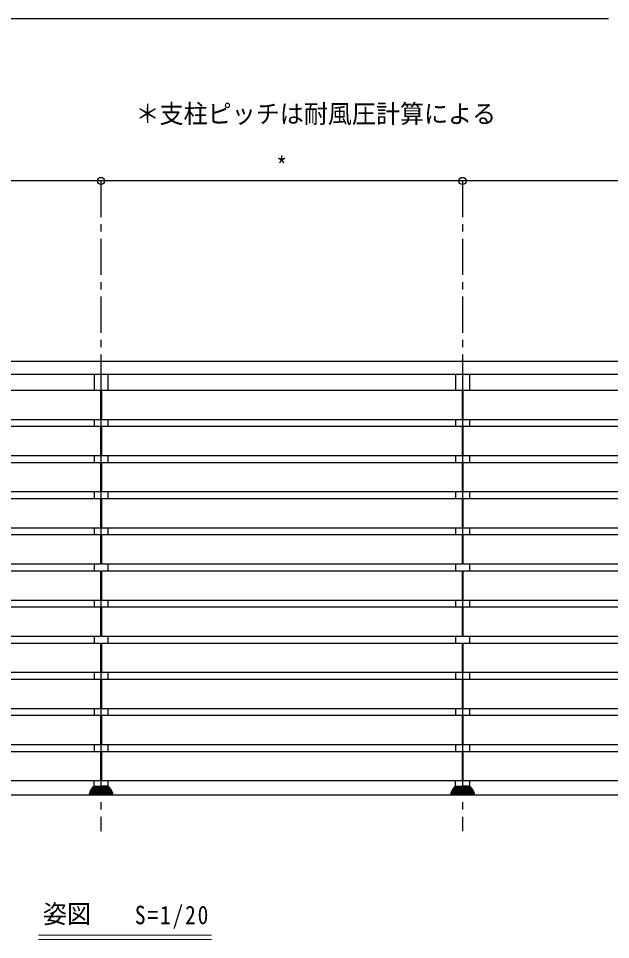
# Model space of a CAD drawing. Units: millimetres at full size, sheet at 1:5, with parts at other scales. Extents: x -1050 to 1050, y -742 to 742.
# Drawn here: x 295 to 705, y 45 to 682 of the extents above; entities that cross this region are included whole.
import ezdxf
from ezdxf.enums import TextEntityAlignment as Align

# ---------------------------------------------------------------- set-up
doc = ezdxf.new("R2010")
doc.units = ezdxf.units.MM
doc.header["$LTSCALE"] = 5
doc.linetypes.add('CHAIN1', pattern=[8, 5, -1, 1, -1])
doc.layers.add('0-9_文字', color=3, linetype='Continuous', lineweight=20)
doc.layers.add('1-5_図枠1_1', color=7, linetype='Continuous')
doc.layers.add('1-6_姿図', color=7, linetype='Continuous')
doc.styles.add('ＭＳ ゴシック', font='')
doc.styles.get('ＭＳ ゴシック').set_extended_font_data('MS Gothic')

# ---------------------------------------------------------------- blocks, each defined once
blk = doc.blocks.new('dimension_origin')
at = {"color": 0, "linetype": 'Continuous', "lineweight": -2}
blk.add_circle((0, 0), 1.25, dxfattribs=at)

msp = doc.modelspace()

# ---------------------------------------------------------------- linework, layer by layer
at = {"layer": '0-9_文字'}
for p, q in [((429.008, 48), (309.255, 48)), ((429.008, 45), (309.255, 45))]:
    msp.add_line(p, q, dxfattribs=at)
at = {"layer": '1-5_図枠1_1'}
msp.add_line((-990, 682.5), (703.535, 682.5), dxfattribs=at)
at = {"layer": '1-6_姿図'}
for p, q in [((352.5, 570), (102.5, 570)), ((602.5, 570), (352.5, 570)), ((852.5, 570), (602.5, 570)), ((872.5, 445), (-90, 445)), ((-90, 436.25), (872.5, 436.25)), ((347.75, 436.25), (347.75, 425)), ((357.25, 436.25), (357.25, 425)), ((597.75, 436.25), (597.75, 425)), ((607.25, 436.25), (607.25, 425)), ((352.25, 425), (352.25, 405)), ((602.25, 425), (602.25, 405)), ((347.75, 405), (347.75, 400)), ((357.25, 405), (357.25, 400)), ((597.75, 405), (597.75, 400)), ((607.25, 405), (607.25, 400)), ((352.25, 400), (352.25, 380)), ((602.25, 400), (602.25, 380)), ((347.75, 380), (347.75, 375)), ((357.25, 380), (357.25, 375)), ((597.75, 380), (597.75, 375)), ((607.25, 380), (607.25, 375)), ((352.25, 375), (352.25, 355)), ((602.25, 375), (602.25, 355)), ((347.75, 355), (347.75, 350)), ((357.25, 355), (357.25, 350)), ((597.75, 355), (597.75, 350)), ((607.25, 355), (607.25, 350)), ((352.25, 350), (352.25, 330)), ((602.25, 350), (602.25, 330)), ((347.75, 330), (347.75, 325)), ((357.25, 330), (357.25, 325)), ((597.75, 330), (597.75, 325)), ((607.25, 330), (607.25, 325)), ((352.25, 325), (352.25, 305)), ((602.25, 325), (602.25, 305)), ((347.75, 305), (347.75, 300)), ((352.25, 300), (352.25, 280)), ((357.25, 305), (357.25, 300)), ((597.75, 305), (597.75, 300)), ((602.25, 300), (602.25, 280)), ((607.25, 305), (607.25, 300)), ((347.75, 280), (347.75, 275)), ((352.25, 275), (352.25, 255)), ((357.25, 280), (357.25, 275)), ((597.75, 280), (597.75, 275)), ((602.25, 275), (602.25, 255)), ((607.25, 280), (607.25, 275)), ((347.75, 255), (347.75, 250)), ((357.25, 255), (357.25, 250)), ((597.75, 255), (597.75, 250)), ((607.25, 255), (607.25, 250)), ((352.25, 250), (352.25, 230)), ((602.25, 250), (602.25, 230)), ((347.75, 230), (347.75, 225)), ((357.25, 230), (357.25, 225)), ((597.75, 230), (597.75, 225)), ((607.25, 230), (607.25, 225)), ((352.25, 225), (352.25, 205)), ((602.25, 225), (602.25, 205)), ((347.75, 205), (347.75, 200)), ((357.25, 205), (357.25, 200)), ((597.75, 205), (597.75, 200)), ((607.25, 205), (607.25, 200)), ((352.25, 200), (352.25, 180)), ((602.25, 200), (602.25, 180)), ((347.75, 180), (347.75, 175)), ((357.25, 180), (357.25, 175)), ((597.75, 180), (597.75, 175)), ((607.25, 180), (607.25, 175)), ((352.25, 175), (352.25, 155)), ((602.25, 175), (602.25, 155)), ((347.75, 151.25), (347.75, 155)), ((357.25, 155), (357.25, 151.25)), ((597.75, 151.25), (597.75, 155)), ((607.25, 155), (607.25, 151.25)), ((344.687, 147.014), (344.687, 146.599)), ((345.005, 147.76), (345.005, 147.407)), ((345.005, 147.407), (352.5, 147.407)), ((345.408, 148.524), (345.408, 148.2)), ((345.408, 148.2), (352.5, 148.2)), ((345.86, 149.001), (352.5, 149.001)), ((345.924, 149.302), (345.924, 149.001)), ((346.382, 149.8), (352.5, 149.8)), ((346.573, 150.1), (346.573, 149.8)), ((347.027, 150.6), (352.5, 150.6)), ((347.25, 150.75), (347.25, 150.6)), ((347.75, 151.25), (352.5, 151.25)), ((357.25, 151.25), (352.5, 151.25)), ((357.973, 150.6), (352.5, 150.6)), ((358.618, 149.8), (352.5, 149.8)), ((359.14, 149.001), (352.5, 149.001)), ((359.592, 148.2), (352.5, 148.2)), ((359.995, 147.407), (352.5, 147.407)), ((357.75, 150.75), (357.75, 150.6)), ((358.427, 150.1), (358.427, 149.8)), ((359.076, 149.302), (359.076, 149.001)), ((359.592, 148.524), (359.592, 148.2)), ((359.995, 147.76), (359.995, 147.407)), ((360.313, 147.014), (360.313, 146.599)), ((594.687, 147.014), (594.687, 146.599)), ((595.005, 147.76), (595.005, 147.407)), ((595.005, 147.407), (602.5, 147.407)), ((595.408, 148.524), (595.408, 148.2)), ((595.408, 148.2), (602.5, 148.2)), ((595.86, 149.001), (602.5, 149.001)), ((595.924, 149.302), (595.924, 149.001)), ((596.382, 149.8), (602.5, 149.8)), ((596.573, 150.1), (596.573, 149.8)), ((597.027, 150.6), (602.5, 150.6)), ((597.25, 150.75), (597.25, 150.6)), ((597.75, 151.25), (602.5, 151.25)), ((607.25, 151.25), (602.5, 151.25)), ((607.973, 150.6), (602.5, 150.6)), ((608.618, 149.8), (602.5, 149.8)), ((609.14, 149.001), (602.5, 149.001)), ((609.592, 148.2), (602.5, 148.2)), ((609.995, 147.407), (602.5, 147.407)), ((607.75, 150.75), (607.75, 150.6)), ((608.427, 150.1), (608.427, 149.8)), ((609.076, 149.302), (609.076, 149.001)), ((609.592, 148.524), (609.592, 148.2)), ((609.995, 147.76), (609.995, 147.407)), ((610.313, 147.014), (610.313, 146.599)), ((877.5, 145), (-90, 145)), ((344.25, 145.482), (344.25, 145)), ((344.441, 146.311), (344.441, 145.8)), ((344.441, 145.8), (352.5, 145.8)), ((344.687, 146.6), (352.5, 146.6)), ((360.313, 146.6), (352.5, 146.6)), ((360.559, 145.8), (352.5, 145.8)), ((360.559, 146.311), (360.559, 145.8)), ((360.75, 145.482), (360.75, 145)), ((594.25, 145.482), (594.25, 145)), ((594.441, 146.311), (594.441, 145.8)), ((594.441, 145.8), (602.5, 145.8)), ((594.687, 146.6), (602.5, 146.6)), ((610.313, 146.6), (602.5, 146.6)), ((610.559, 145.8), (602.5, 145.8)), ((610.559, 146.311), (610.559, 145.8)), ((610.75, 145.482), (610.75, 145))]:
    msp.add_line(p, q, dxfattribs=at)
at = {"layer": '1-6_姿図', "linetype": 'CHAIN1'}
for p, q in [((352.5, 570), (352.5, 120)), ((602.5, 570), (602.5, 120))]:
    msp.add_line(p, q, dxfattribs=at)
at = {"layer": '1-6_姿図'}
for points in [[(352.25, 425), (102.75, 425), (102.75, 405), (352.25, 405)], [(602.25, 425), (352.75, 425), (352.75, 405), (602.25, 405)], [(868.75, 425), (602.75, 425), (602.75, 405), (868.75, 405)], [(352.25, 400), (102.75, 400), (102.75, 380), (352.25, 380)], [(602.25, 400), (352.75, 400), (352.75, 380), (602.25, 380)], [(868.75, 400), (602.75, 400), (602.75, 380), (868.75, 380)], [(352.25, 375), (102.75, 375), (102.75, 355), (352.25, 355)], [(602.25, 375), (352.75, 375), (352.75, 355), (602.25, 355)], [(868.75, 375), (602.75, 375), (602.75, 355), (868.75, 355)], [(352.25, 350), (102.75, 350), (102.75, 330), (352.25, 330)], [(602.25, 350), (352.75, 350), (352.75, 330), (602.25, 330)], [(868.75, 350), (602.75, 350), (602.75, 330), (868.75, 330)], [(352.25, 325), (102.75, 325), (102.75, 305), (352.25, 305)], [(602.25, 325), (352.75, 325), (352.75, 305), (602.25, 305)], [(868.75, 325), (602.75, 325), (602.75, 305), (868.75, 305)], [(352.25, 300), (102.75, 300), (102.75, 280), (352.25, 280)], [(602.25, 300), (352.75, 300), (352.75, 280), (602.25, 280)], [(868.75, 300), (602.75, 300), (602.75, 280), (868.75, 280)], [(352.25, 275), (102.75, 275), (102.75, 255), (352.25, 255)], [(602.25, 275), (352.75, 275), (352.75, 255), (602.25, 255)], [(868.75, 275), (602.75, 275), (602.75, 255), (868.75, 255)], [(352.25, 250), (102.75, 250), (102.75, 230), (352.25, 230)], [(602.25, 250), (352.75, 250), (352.75, 230), (602.25, 230)], [(868.75, 250), (602.75, 250), (602.75, 230), (868.75, 230)], [(352.25, 225), (102.75, 225), (102.75, 205), (352.25, 205)], [(602.25, 225), (352.75, 225), (352.75, 205), (602.25, 205)], [(868.75, 225), (602.75, 225), (602.75, 205), (868.75, 205)], [(352.25, 200), (102.75, 200), (102.75, 180), (352.25, 180)], [(602.25, 200), (352.75, 200), (352.75, 180), (602.25, 180)], [(868.75, 200), (602.75, 200), (602.75, 180), (868.75, 180)], [(352.25, 175), (102.75, 175), (102.75, 155), (352.25, 155)], [(602.25, 175), (352.75, 175), (352.75, 155), (602.25, 155)], [(868.75, 175), (602.75, 175), (602.75, 155), (868.75, 155)]]:
    msp.add_lwpolyline(points, dxfattribs=at)
for centre, radius, start, end in [((345.056, 147.04), 0.37, 97.87545, 184.11221), ((345.42, 147.785), 0.415, 91.62275, 183.49063), ((345.873, 148.536), 0.466, 91.64474, 181.439), ((346.412, 149.312), 0.488, 86.57068, 181.25523), ((347.084, 150.089), 0.512, 86.56134, 178.79631), ((347.75, 150.75), 0.5, 90, 180), ((357.25, 150.75), 0.5, 0, 90), ((357.916, 150.089), 0.512, 1.20369, 93.43866), ((358.588, 149.312), 0.488, 358.74477, 93.42932), ((359.127, 148.536), 0.466, 358.561, 88.35526), ((359.58, 147.785), 0.415, 356.50937, 88.37725), ((359.944, 147.04), 0.37, 355.88779, 82.12455), ((595.056, 147.04), 0.37, 97.87545, 184.11221), ((595.42, 147.785), 0.415, 91.62275, 183.49063), ((595.873, 148.536), 0.466, 91.64474, 181.439), ((596.412, 149.312), 0.488, 86.57068, 181.25523), ((597.084, 150.089), 0.512, 86.56134, 178.79631), ((597.75, 150.75), 0.5, 90, 180), ((607.25, 150.75), 0.5, 0, 90), ((607.916, 150.089), 0.512, 1.20369, 93.43866), ((608.588, 149.312), 0.488, 358.74477, 93.42932), ((609.127, 148.536), 0.466, 358.561, 88.35526), ((609.58, 147.785), 0.415, 356.50937, 88.37725), ((609.944, 147.04), 0.37, 355.88779, 82.12455), ((344.614, 145.48), 0.364, 118.33625, 179.71056), ((344.744, 146.303), 0.303, 100.92102, 178.46143), ((360.256, 146.303), 0.303, 1.53857, 79.07898), ((360.386, 145.48), 0.364, 0.28944, 61.66375), ((594.614, 145.48), 0.364, 118.33625, 179.71056), ((594.744, 146.303), 0.303, 100.92102, 178.46143), ((610.256, 146.303), 0.303, 1.53857, 79.07898), ((610.386, 145.48), 0.364, 0.28944, 61.66375)]:
    msp.add_arc(centre, radius, start, end, dxfattribs=at)

# ---------------------------------------------------------------- block references
at = {"layer": '1-6_姿図', "xscale": 2, "yscale": 2, "rotation": 180}
for p in [(352.5, 570), (602.5, 570)]:
    msp.add_blockref('dimension_origin', p, dxfattribs=at)
at = {"layer": '1-6_姿図', "xscale": 2, "yscale": 2}
for p in [(352.5, 570), (602.5, 570)]:
    msp.add_blockref('dimension_origin', p, dxfattribs=at)

# ---------------------------------------------------------------- texts
at = {"layer": '0-9_文字', "style": 'ＭＳ ゴシック', "width": 0.95}
for s, p in [('＊支柱ピッチは耐風圧計算による', (376.373, 606.251)), ('姿図', (312.321, 52.481))]:
    msp.add_text(s, height=12.83, dxfattribs=at).set_placement(p, align=Align.BOTTOM_LEFT)
at = {"layer": '0-9_文字', "insert": (375.914, 52.481), "char_height": 12.83, "attachment_point": 7, "style": 'ＭＳ ゴシック'}
msp.add_mtext('\\T1.17;\\W0.85;S=1/20', dxfattribs=at)
at = {"layer": '1-6_姿図', "style": 'ＭＳ ゴシック', "width": 0.85}
msp.add_text('*', height=12.83, dxfattribs=at).set_placement((473.75, 570), align=Align.BOTTOM_LEFT)

doc.saveas('drawing.dxf')
